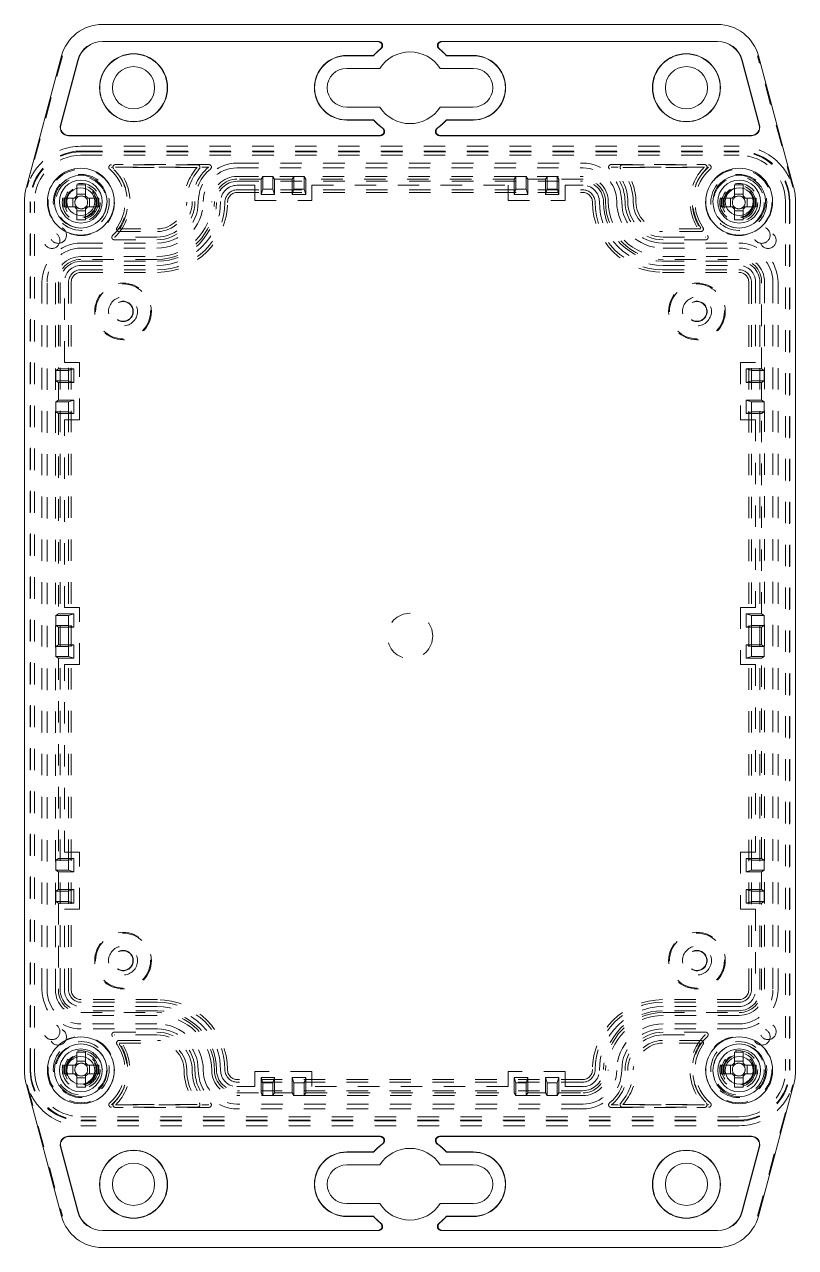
# Model space of a CAD drawing. Header units: inches. Extents: x 0.3 to 21.8, y 0.2 to 16.9.
# Drawn here: x 13.28 to 16.88, y 8.07 to 13.77 of the extents above; entities that cross this region are included whole.
import ezdxf

# ---------------------------------------------------------------- set-up
doc = ezdxf.new("R2010")
doc.units = ezdxf.units.IN
doc.header["$MEASUREMENT"] = 0
doc.linetypes.add('SLD-Dashed', pattern=[0.075, 0.05, -0.025])
doc.linetypes.add('SLD-Solid', pattern=[0])

msp = doc.modelspace()

# ---------------------------------------------------------------- linework, layer by layer
at = {"color": 7, "linetype": 'SLD-Solid', "lineweight": 15}
for p, q in [((13.6474, 13.7731), (16.5174, 13.7731)), ((13.6474, 13.6943), (14.9348, 13.6943)), ((14.9317, 13.6933), (13.6474, 13.6933)), ((15.23, 13.6943), (16.5174, 13.6943)), ((16.5174, 13.6933), (15.2331, 13.6933)), ((13.2931, 13.0145), (13.4572, 13.6272)), ((13.4521, 13.3039), (13.5333, 13.6068)), ((13.5343, 13.6065), (13.4531, 13.3036)), ((14.912, 13.6284), (14.7871, 13.6284)), ((14.7871, 13.6274), (14.9125, 13.6274)), ((14.912, 13.6284), (14.9125, 13.6274)), ((15.2528, 13.6284), (15.2523, 13.6274)), ((15.2523, 13.6274), (15.3777, 13.6274)), ((15.3777, 13.6284), (15.2528, 13.6284)), ((16.7117, 13.3036), (16.6305, 13.6065)), ((16.6315, 13.6068), (16.7127, 13.3039)), ((16.7076, 13.6272), (16.8717, 13.0145)), ((14.7871, 13.5683), (14.9417, 13.5683)), ((15.2231, 13.5683), (15.3777, 13.5683)), ((14.9417, 13.3872), (14.7871, 13.3872)), ((15.3777, 13.3872), (15.2231, 13.3872)), ((14.9125, 13.3282), (14.7871, 13.3282)), ((14.7871, 13.3272), (14.912, 13.3272)), ((14.912, 13.3272), (14.9125, 13.3282)), ((15.3777, 13.3282), (15.2523, 13.3282)), ((15.2528, 13.3272), (15.2523, 13.3282)), ((15.2528, 13.3272), (15.3777, 13.3272)), ((13.4901, 13.2554), (14.9412, 13.2554)), ((14.9445, 13.2543), (13.4901, 13.2543)), ((16.6747, 13.2543), (15.2203, 13.2543)), ((15.2236, 13.2554), (16.6747, 13.2554)), ((13.2841, 8.8945), (13.2841, 12.9465)), ((16.8807, 12.9465), (16.8807, 8.8945)), ((13.2931, 8.8265), (13.4572, 8.2139)), ((16.7076, 8.2139), (16.8717, 8.8265)), ((14.9445, 8.5867), (13.4901, 8.5867)), ((13.4901, 8.5857), (14.9412, 8.5857)), ((16.6747, 8.5867), (15.2203, 8.5867)), ((15.2236, 8.5857), (16.6747, 8.5857)), ((13.4521, 8.5371), (13.5333, 8.2342)), ((13.5343, 8.2345), (13.4531, 8.5374)), ((14.7871, 8.5139), (14.912, 8.5139)), ((14.9125, 8.5128), (14.7871, 8.5128)), ((14.912, 8.5139), (14.9125, 8.5128)), ((15.2528, 8.5139), (15.2523, 8.5128)), ((15.3777, 8.5128), (15.2523, 8.5128)), ((15.2528, 8.5139), (15.3777, 8.5139)), ((16.7117, 8.5374), (16.6305, 8.2345)), ((16.6315, 8.2342), (16.7127, 8.5371)), ((14.9417, 8.4538), (14.7871, 8.4538)), ((15.3777, 8.4538), (15.2231, 8.4538)), ((14.7871, 8.2727), (14.9417, 8.2727)), ((15.2231, 8.2727), (15.3777, 8.2727)), ((14.7871, 8.2136), (14.9125, 8.2136)), ((14.912, 8.2126), (14.7871, 8.2126)), ((14.912, 8.2126), (14.9125, 8.2136)), ((15.2523, 8.2136), (15.3777, 8.2136)), ((15.2528, 8.2126), (15.2523, 8.2136)), ((15.3777, 8.2126), (15.2528, 8.2126)), ((14.9317, 8.1477), (13.6474, 8.1477)), ((13.6474, 8.1467), (14.9348, 8.1467)), ((15.23, 8.1467), (16.5174, 8.1467)), ((16.5174, 8.1477), (15.2331, 8.1477)), ((13.6474, 8.068), (16.5174, 8.068))]:
    msp.add_line(p, q, dxfattribs=at)
at = {"color": 7, "linetype": 'SLD-Dashed', "lineweight": 0}
for p, q in [((13.4609, 13.6262), (13.2967, 13.0136)), ((16.8681, 13.0136), (16.7039, 13.6262)), ((13.5469, 13.2048), (16.6179, 13.2048)), ((13.5469, 13.1825), (16.6179, 13.1825)), ((13.5489, 13.179), (16.6159, 13.179)), ((13.5469, 13.1628), (16.6179, 13.1628)), ((14.2779, 13.1264), (15.8869, 13.1264)), ((14.0905, 13.119), (13.6895, 13.119)), ((13.691, 13.1064), (13.6895, 13.107)), ((14.0893, 13.1064), (13.691, 13.1064)), ((14.1442, 13.1195), (13.7086, 13.1195)), ((13.7108, 13.1068), (13.7086, 13.1077)), ((13.7108, 13.1068), (14.1417, 13.1068)), ((14.2754, 13.1039), (15.8894, 13.1039)), ((16.0206, 13.1195), (16.4562, 13.1195)), ((16.454, 13.1068), (16.0231, 13.1068)), ((16.0743, 13.119), (16.4753, 13.119)), ((16.0755, 13.1064), (16.4738, 13.1064)), ((16.454, 13.1068), (16.4562, 13.1077)), ((16.4738, 13.1064), (16.4753, 13.107)), ((13.5286, 13.0245), (13.5286, 12.9817)), ((13.5692, 13.0245), (13.5286, 13.0245)), ((13.5692, 13.0245), (13.5692, 12.9817)), ((14.2754, 13.0645), (15.8894, 13.0645)), ((14.3878, 13.0513), (14.2754, 13.0513)), ((14.2754, 13.0227), (14.3587, 13.0227)), ((14.2779, 13.0414), (15.8869, 13.0414)), ((14.3587, 13.0227), (14.3587, 12.9523)), ((14.3878, 13.0513), (14.3957, 13.0636)), ((14.3878, 13.0513), (14.3878, 12.9796)), ((14.3957, 13.0043), (14.3957, 13.0636)), ((14.3957, 13.0636), (14.4427, 13.0636)), ((14.4427, 13.0636), (14.4506, 13.0513)), ((14.4427, 13.0636), (14.4427, 13.0043)), ((14.5332, 13.0513), (14.4506, 13.0513)), ((14.4506, 12.9796), (14.4506, 13.0513)), ((14.5332, 13.0513), (14.5411, 13.0636)), ((14.5332, 13.0513), (14.5332, 12.9796)), ((14.5411, 13.0043), (14.5411, 13.0636)), ((14.5411, 13.0636), (14.5881, 13.0636)), ((14.5881, 13.0636), (14.596, 13.0513)), ((14.5881, 13.0636), (14.5881, 13.0043)), ((15.5688, 13.0513), (14.596, 13.0513)), ((14.596, 12.9796), (14.596, 13.0513)), ((14.6251, 12.9523), (14.6251, 13.0227)), ((14.6251, 13.0227), (15.5397, 13.0227)), ((15.5397, 13.0227), (15.5397, 12.9523)), ((15.5767, 13.0636), (15.5688, 13.0513)), ((15.5688, 12.9796), (15.5688, 13.0513)), ((15.5767, 13.0636), (15.5767, 13.0043)), ((15.6237, 13.0636), (15.5767, 13.0636)), ((15.6316, 13.0513), (15.6237, 13.0636)), ((15.6237, 13.0043), (15.6237, 13.0636)), ((15.7142, 13.0513), (15.6316, 13.0513)), ((15.6316, 13.0513), (15.6316, 12.9796)), ((15.7221, 13.0636), (15.7142, 13.0513)), ((15.7142, 12.9796), (15.7142, 13.0513)), ((15.7221, 13.0636), (15.7221, 13.0043)), ((15.7691, 13.0636), (15.7221, 13.0636)), ((15.777, 13.0513), (15.7691, 13.0636)), ((15.7691, 13.0043), (15.7691, 13.0636)), ((15.8894, 13.0513), (15.777, 13.0513)), ((15.777, 13.0513), (15.777, 12.9796)), ((15.8061, 12.9523), (15.8061, 13.0227)), ((15.8061, 13.0227), (15.8894, 13.0227)), ((16.5956, 13.0245), (16.5956, 12.9817)), ((16.6362, 13.0245), (16.5956, 13.0245)), ((16.6362, 13.0245), (16.6362, 12.9817)), ((13.4675, 12.9633), (13.5102, 12.9633)), ((13.4675, 12.9633), (13.4675, 12.9227)), ((13.5102, 12.9633), (13.5268, 12.9633)), ((13.5102, 12.9227), (13.5102, 12.9633)), ((13.5152, 12.9633), (13.5126, 12.9633)), ((13.5286, 12.9817), (13.5692, 12.9817)), ((13.5286, 12.9651), (13.5286, 12.9817)), ((13.5692, 12.9817), (13.5692, 12.9651)), ((13.571, 12.9633), (13.5876, 12.9633)), ((13.5852, 12.9633), (13.5826, 12.9633)), ((13.6303, 12.9633), (13.5876, 12.9633)), ((13.5876, 12.9633), (13.5876, 12.9227)), ((13.6303, 12.9227), (13.6303, 12.9633)), ((14.2779, 13.002), (15.8869, 13.002)), ((14.2779, 12.9898), (15.8869, 12.9898)), ((14.3587, 12.9523), (14.6251, 12.9523)), ((14.3878, 12.9796), (14.3957, 13.0043)), ((14.3878, 12.9796), (14.4506, 12.9796)), ((14.4427, 13.0043), (14.3957, 13.0043)), ((14.4506, 12.9796), (14.4427, 13.0043)), ((14.5332, 12.9796), (14.5411, 13.0043)), ((14.5332, 12.9796), (14.596, 12.9796)), ((14.5881, 13.0043), (14.5411, 13.0043)), ((14.596, 12.9796), (14.5881, 13.0043)), ((15.5397, 12.9523), (15.8061, 12.9523)), ((15.5688, 12.9796), (15.5767, 13.0043)), ((15.6316, 12.9796), (15.5688, 12.9796)), ((15.5767, 13.0043), (15.6237, 13.0043)), ((15.6316, 12.9796), (15.6237, 13.0043)), ((15.7142, 12.9796), (15.7221, 13.0043)), ((15.777, 12.9796), (15.7142, 12.9796)), ((15.7221, 13.0043), (15.7691, 13.0043)), ((15.777, 12.9796), (15.7691, 13.0043)), ((16.5345, 12.9633), (16.5772, 12.9633)), ((16.5345, 12.9633), (16.5345, 12.9227)), ((16.5772, 12.9633), (16.5938, 12.9633)), ((16.5772, 12.9227), (16.5772, 12.9633)), ((16.5822, 12.9633), (16.5796, 12.9633)), ((16.5956, 12.9817), (16.6362, 12.9817)), ((16.5956, 12.9651), (16.5956, 12.9817)), ((16.6362, 12.9817), (16.6362, 12.9651)), ((16.638, 12.9633), (16.6546, 12.9633)), ((16.6522, 12.9633), (16.6496, 12.9633)), ((16.6973, 12.9633), (16.6546, 12.9633)), ((16.6546, 12.9633), (16.6546, 12.9227)), ((16.6973, 12.9227), (16.6973, 12.9633)), ((13.3109, 8.8945), (13.3109, 12.9465)), ((13.3129, 8.898), (13.3129, 12.943)), ((13.3306, 8.8945), (13.3306, 12.9465)), ((13.4675, 12.9227), (13.5102, 12.9227)), ((13.5268, 12.9227), (13.5102, 12.9227)), ((13.5126, 12.9227), (13.5152, 12.9227)), ((13.5286, 12.9043), (13.5286, 12.9209)), ((13.5692, 12.9043), (13.5286, 12.9043)), ((13.5286, 12.8616), (13.5286, 12.9043)), ((13.5692, 12.9209), (13.5692, 12.9043)), ((13.5692, 12.8616), (13.5692, 12.9043)), ((13.5876, 12.9227), (13.571, 12.9227)), ((13.5826, 12.9227), (13.5852, 12.9227)), ((13.6303, 12.9227), (13.5876, 12.9227)), ((16.5345, 12.9227), (16.5772, 12.9227)), ((16.5938, 12.9227), (16.5772, 12.9227)), ((16.5796, 12.9227), (16.5822, 12.9227)), ((16.5956, 12.9043), (16.5956, 12.9209)), ((16.6362, 12.9043), (16.5956, 12.9043)), ((16.5956, 12.8616), (16.5956, 12.9043)), ((16.6362, 12.9209), (16.6362, 12.9043)), ((16.6362, 12.8616), (16.6362, 12.9043)), ((16.6546, 12.9227), (16.638, 12.9227)), ((16.6496, 12.9227), (16.6522, 12.9227)), ((16.6973, 12.9227), (16.6546, 12.9227)), ((16.8342, 12.9465), (16.8342, 8.8945)), ((16.8519, 12.943), (16.8519, 8.898)), ((16.8539, 12.9465), (16.8539, 8.8945)), ((13.5286, 12.8616), (13.5692, 12.8616)), ((16.5956, 12.8616), (16.6362, 12.8616)), ((13.9014, 12.7812), (13.7057, 12.7812)), ((13.7268, 12.8196), (13.7258, 12.819)), ((13.7258, 12.807), (13.9039, 12.807)), ((13.7268, 12.8196), (13.9039, 12.8196)), ((16.438, 12.8196), (16.2609, 12.8196)), ((16.439, 12.807), (16.2609, 12.807)), ((16.2634, 12.7812), (16.4591, 12.7812)), ((16.438, 12.8196), (16.439, 12.819)), ((13.5469, 12.7299), (13.9014, 12.7299)), ((13.5489, 12.7534), (13.9039, 12.7534)), ((13.7035, 12.7685), (13.9014, 12.7685)), ((16.2609, 12.7534), (16.6159, 12.7534)), ((16.4613, 12.7685), (16.2634, 12.7685)), ((16.2634, 12.7299), (16.6179, 12.7299)), ((13.5469, 12.6905), (13.9014, 12.6905)), ((13.9014, 12.6773), (13.5469, 12.6773)), ((13.5489, 12.6684), (13.9039, 12.6684)), ((16.2609, 12.6684), (16.6159, 12.6684)), ((16.2634, 12.6905), (16.6179, 12.6905)), ((16.6179, 12.6773), (16.2634, 12.6773)), ((13.5469, 12.6487), (13.9014, 12.6487)), ((13.5489, 12.629), (13.9039, 12.629)), ((13.5489, 12.6168), (13.9039, 12.6168)), ((16.2609, 12.629), (16.6159, 12.629)), ((16.2609, 12.6168), (16.6159, 12.6168)), ((16.2634, 12.6487), (16.6179, 12.6487)), ((13.3655, 9.271), (13.3655, 12.57)), ((13.3895, 9.2685), (13.3895, 12.5725)), ((13.4289, 9.2685), (13.4289, 12.5725)), ((13.4421, 12.5725), (13.4421, 12.1664)), ((13.4505, 9.271), (13.4505, 12.57)), ((13.4707, 12.1955), (13.4707, 12.5725)), ((13.4899, 9.271), (13.4899, 12.57)), ((13.5021, 9.271), (13.5021, 12.57)), ((16.6627, 12.57), (16.6627, 9.271)), ((16.6749, 12.57), (16.6749, 9.271)), ((16.6941, 12.5725), (16.6941, 12.1955)), ((16.7143, 12.57), (16.7143, 9.271)), ((16.7227, 12.1664), (16.7227, 12.5725)), ((16.7359, 12.5725), (16.7359, 9.2685)), ((16.7753, 12.5725), (16.7753, 9.2685)), ((16.7993, 12.57), (16.7993, 9.271)), ((13.4298, 12.1585), (13.4421, 12.1664)), ((13.4298, 12.1115), (13.4298, 12.1585)), ((13.4298, 12.1585), (13.4891, 12.1585)), ((13.5138, 12.1664), (13.4421, 12.1664)), ((13.5411, 12.1955), (13.4707, 12.1955)), ((13.5138, 12.1664), (13.4891, 12.1585)), ((13.4891, 12.1585), (13.4891, 12.1115)), ((13.5138, 12.1036), (13.5138, 12.1664)), ((13.5411, 11.929), (13.5411, 12.1955)), ((16.6941, 12.1955), (16.6237, 12.1955)), ((16.6237, 12.1955), (16.6237, 11.929)), ((16.651, 12.1664), (16.7227, 12.1664)), ((16.651, 12.1664), (16.6757, 12.1585)), ((16.651, 12.1036), (16.651, 12.1664)), ((16.6757, 12.1585), (16.6757, 12.1115)), ((16.735, 12.1585), (16.6757, 12.1585)), ((16.735, 12.1585), (16.7227, 12.1664)), ((16.735, 12.1115), (16.735, 12.1585)), ((13.4421, 12.1036), (13.4298, 12.1115)), ((13.4891, 12.1115), (13.4298, 12.1115)), ((13.4421, 12.1036), (13.5138, 12.1036)), ((13.4421, 12.1036), (13.4421, 12.0209)), ((13.5138, 12.1036), (13.4891, 12.1115)), ((16.651, 12.1036), (16.6757, 12.1115)), ((16.7227, 12.1036), (16.651, 12.1036)), ((16.6757, 12.1115), (16.735, 12.1115)), ((16.7227, 12.1036), (16.735, 12.1115)), ((16.7227, 12.0209), (16.7227, 12.1036)), ((13.4298, 12.013), (13.4421, 12.0209)), ((13.4298, 11.966), (13.4298, 12.013)), ((13.4298, 12.013), (13.4891, 12.013)), ((13.5138, 12.0209), (13.4421, 12.0209)), ((13.5138, 12.0209), (13.4891, 12.013)), ((13.4891, 12.013), (13.4891, 11.966)), ((13.5138, 11.9581), (13.5138, 12.0209)), ((16.651, 12.0209), (16.7227, 12.0209)), ((16.651, 12.0209), (16.6757, 12.013)), ((16.651, 11.9581), (16.651, 12.0209)), ((16.6757, 12.013), (16.6757, 11.966)), ((16.735, 12.013), (16.6757, 12.013)), ((16.735, 12.013), (16.7227, 12.0209)), ((16.735, 11.966), (16.735, 12.013)), ((13.4421, 11.9581), (13.4298, 11.966)), ((13.4891, 11.966), (13.4298, 11.966)), ((13.4421, 11.9581), (13.5138, 11.9581)), ((13.4421, 11.9581), (13.4421, 11.0246)), ((13.4707, 11.929), (13.5411, 11.929)), ((13.4707, 11.0537), (13.4707, 11.929)), ((13.5138, 11.9581), (13.4891, 11.966)), ((16.6237, 11.929), (16.6941, 11.929)), ((16.651, 11.9581), (16.6757, 11.966)), ((16.7227, 11.9581), (16.651, 11.9581)), ((16.6757, 11.966), (16.735, 11.966)), ((16.6941, 11.929), (16.6941, 11.0537)), ((16.7227, 11.9581), (16.735, 11.966)), ((16.7227, 11.0246), (16.7227, 11.9581)), ((13.4298, 11.0167), (13.4421, 11.0246)), ((13.4298, 10.9697), (13.4298, 11.0167)), ((13.4298, 11.0167), (13.4891, 11.0167)), ((13.5138, 11.0246), (13.4421, 11.0246)), ((13.5411, 11.0537), (13.4707, 11.0537)), ((13.5138, 11.0246), (13.4891, 11.0167)), ((13.4891, 11.0167), (13.4891, 10.9697)), ((13.5138, 10.9618), (13.5138, 11.0246)), ((13.5411, 10.7873), (13.5411, 11.0537)), ((16.6237, 11.0537), (16.6237, 10.7873)), ((16.6941, 11.0537), (16.6237, 11.0537)), ((16.651, 11.0246), (16.7227, 11.0246)), ((16.651, 10.9618), (16.651, 11.0246)), ((16.651, 11.0246), (16.6757, 11.0167)), ((16.6757, 11.0167), (16.6757, 10.9697)), ((16.735, 11.0167), (16.6757, 11.0167)), ((16.735, 11.0167), (16.7227, 11.0246)), ((16.735, 10.9697), (16.735, 11.0167)), ((13.4421, 10.9618), (13.4298, 10.9697)), ((13.4891, 10.9697), (13.4298, 10.9697)), ((13.4421, 10.9618), (13.5138, 10.9618)), ((13.4421, 10.9618), (13.4421, 10.8792)), ((13.5138, 10.9618), (13.4891, 10.9697)), ((16.651, 10.9618), (16.6757, 10.9697)), ((16.7227, 10.9618), (16.651, 10.9618)), ((16.6757, 10.9697), (16.735, 10.9697)), ((16.7227, 10.9618), (16.735, 10.9697)), ((16.7227, 10.8792), (16.7227, 10.9618)), ((13.4421, 10.8792), (13.4298, 10.8713)), ((13.4298, 10.8713), (13.4298, 10.8243)), ((13.4891, 10.8713), (13.4298, 10.8713)), ((13.4421, 10.8792), (13.5138, 10.8792)), ((13.5138, 10.8792), (13.4891, 10.8713)), ((13.4891, 10.8243), (13.4891, 10.8713)), ((13.5138, 10.8792), (13.5138, 10.8164)), ((16.7227, 10.8792), (16.651, 10.8792)), ((16.651, 10.8792), (16.651, 10.8164)), ((16.651, 10.8792), (16.6757, 10.8713)), ((16.6757, 10.8243), (16.6757, 10.8713)), ((16.6757, 10.8713), (16.735, 10.8713)), ((16.7227, 10.8792), (16.735, 10.8713)), ((16.735, 10.8713), (16.735, 10.8243)), ((13.4298, 10.8243), (13.4421, 10.8164)), ((13.4298, 10.8243), (13.4891, 10.8243)), ((13.5138, 10.8164), (13.4421, 10.8164)), ((13.4421, 10.8164), (13.4421, 9.8829)), ((13.4707, 9.912), (13.4707, 10.7873)), ((13.4707, 10.7873), (13.5411, 10.7873)), ((13.5138, 10.8164), (13.4891, 10.8243)), ((16.6237, 10.7873), (16.6941, 10.7873)), ((16.651, 10.8164), (16.6757, 10.8243)), ((16.651, 10.8164), (16.7227, 10.8164)), ((16.735, 10.8243), (16.6757, 10.8243)), ((16.6941, 10.7873), (16.6941, 9.912)), ((16.735, 10.8243), (16.7227, 10.8164)), ((16.7227, 9.8829), (16.7227, 10.8164)), ((13.4421, 9.8829), (13.4298, 9.875)), ((13.4298, 9.875), (13.4298, 9.828)), ((13.4891, 9.875), (13.4298, 9.875)), ((13.4421, 9.8829), (13.5138, 9.8829)), ((13.5411, 9.912), (13.4707, 9.912)), ((13.5138, 9.8829), (13.4891, 9.875)), ((13.4891, 9.828), (13.4891, 9.875)), ((13.5138, 9.8829), (13.5138, 9.8201)), ((13.5411, 9.6456), (13.5411, 9.912)), ((16.6941, 9.912), (16.6237, 9.912)), ((16.6237, 9.912), (16.6237, 9.6456)), ((16.7227, 9.8829), (16.651, 9.8829)), ((16.651, 9.8829), (16.651, 9.8201)), ((16.651, 9.8829), (16.6757, 9.875)), ((16.6757, 9.828), (16.6757, 9.875)), ((16.6757, 9.875), (16.735, 9.875)), ((16.7227, 9.8829), (16.735, 9.875)), ((16.735, 9.875), (16.735, 9.828)), ((13.4298, 9.828), (13.4421, 9.8201)), ((13.4298, 9.828), (13.4891, 9.828)), ((13.5138, 9.8201), (13.4421, 9.8201)), ((13.4421, 9.8201), (13.4421, 9.7375)), ((13.5138, 9.8201), (13.4891, 9.828)), ((16.651, 9.8201), (16.6757, 9.828)), ((16.651, 9.8201), (16.7227, 9.8201)), ((16.735, 9.828), (16.6757, 9.828)), ((16.735, 9.828), (16.7227, 9.8201)), ((16.7227, 9.7375), (16.7227, 9.8201)), ((13.4421, 9.7375), (13.4298, 9.7296)), ((13.4298, 9.7296), (13.4298, 9.6826)), ((13.4891, 9.7296), (13.4298, 9.7296)), ((13.4421, 9.7375), (13.5138, 9.7375)), ((13.5138, 9.7375), (13.4891, 9.7296)), ((13.4891, 9.6826), (13.4891, 9.7296)), ((13.5138, 9.7375), (13.5138, 9.6747)), ((16.7227, 9.7375), (16.651, 9.7375)), ((16.651, 9.7375), (16.651, 9.6747)), ((16.651, 9.7375), (16.6757, 9.7296)), ((16.6757, 9.6826), (16.6757, 9.7296)), ((16.6757, 9.7296), (16.735, 9.7296)), ((16.7227, 9.7375), (16.735, 9.7296)), ((16.735, 9.7296), (16.735, 9.6826)), ((13.4298, 9.6826), (13.4421, 9.6747)), ((13.4298, 9.6826), (13.4891, 9.6826)), ((13.5138, 9.6747), (13.4421, 9.6747)), ((13.4421, 9.6747), (13.4421, 9.2685)), ((13.4707, 9.2685), (13.4707, 9.6456)), ((13.4707, 9.6456), (13.5411, 9.6456)), ((13.5138, 9.6747), (13.4891, 9.6826)), ((16.6237, 9.6456), (16.6941, 9.6456)), ((16.651, 9.6747), (16.6757, 9.6826)), ((16.651, 9.6747), (16.7227, 9.6747)), ((16.735, 9.6826), (16.6757, 9.6826)), ((16.6941, 9.6456), (16.6941, 9.2685)), ((16.735, 9.6826), (16.7227, 9.6747)), ((16.7227, 9.2685), (16.7227, 9.6747)), ((13.9014, 9.1924), (13.5469, 9.1924)), ((13.9039, 9.2242), (13.5489, 9.2242)), ((13.9039, 9.212), (13.5489, 9.212)), ((16.6159, 9.2242), (16.2609, 9.2242)), ((16.6159, 9.212), (16.2609, 9.212)), ((16.6179, 9.1924), (16.2634, 9.1924)), ((13.5469, 9.1637), (13.9014, 9.1637)), ((13.9014, 9.1505), (13.5469, 9.1505)), ((13.9039, 9.1726), (13.5489, 9.1726)), ((16.6159, 9.1726), (16.2609, 9.1726)), ((16.2634, 9.1637), (16.6179, 9.1637)), ((16.6179, 9.1505), (16.2634, 9.1505)), ((13.9014, 9.1111), (13.5469, 9.1111)), ((13.9039, 9.0876), (13.5489, 9.0876)), ((13.7035, 9.0725), (13.9014, 9.0725)), ((16.6159, 9.0876), (16.2609, 9.0876)), ((16.6179, 9.1111), (16.2634, 9.1111)), ((16.4613, 9.0725), (16.2634, 9.0725)), ((13.9014, 9.0598), (13.7057, 9.0598)), ((13.7258, 9.034), (13.9039, 9.034)), ((13.7268, 9.0214), (13.7258, 9.022)), ((13.7268, 9.0214), (13.9039, 9.0214)), ((16.439, 9.034), (16.2609, 9.034)), ((16.438, 9.0214), (16.2609, 9.0214)), ((16.2634, 9.0598), (16.4591, 9.0598)), ((16.438, 9.0214), (16.439, 9.022)), ((13.5286, 8.9795), (13.5286, 8.9367)), ((13.5692, 8.9795), (13.5286, 8.9795)), ((13.5692, 8.9795), (13.5692, 8.9367)), ((16.5956, 8.9795), (16.5956, 8.9367)), ((16.6362, 8.9795), (16.5956, 8.9795)), ((16.6362, 8.9795), (16.6362, 8.9367)), ((13.4675, 8.9183), (13.5102, 8.9183)), ((13.4675, 8.9183), (13.4675, 8.8777)), ((13.5102, 8.9183), (13.5268, 8.9183)), ((13.5102, 8.8777), (13.5102, 8.9183)), ((13.5152, 8.9183), (13.5126, 8.9183)), ((13.5286, 8.9367), (13.5692, 8.9367)), ((13.5286, 8.9201), (13.5286, 8.9367)), ((13.5692, 8.9367), (13.5692, 8.9201)), ((13.571, 8.9183), (13.5876, 8.9183)), ((13.5852, 8.9183), (13.5826, 8.9183)), ((13.6303, 8.9183), (13.5876, 8.9183)), ((13.5876, 8.9183), (13.5876, 8.8777)), ((13.6303, 8.8777), (13.6303, 8.9183)), ((16.5345, 8.9183), (16.5772, 8.9183)), ((16.5345, 8.9183), (16.5345, 8.8777)), ((16.5772, 8.9183), (16.5938, 8.9183)), ((16.5772, 8.8777), (16.5772, 8.9183)), ((16.5822, 8.9183), (16.5796, 8.9183)), ((16.5956, 8.9367), (16.6362, 8.9367)), ((16.5956, 8.9201), (16.5956, 8.9367)), ((16.6362, 8.9367), (16.6362, 8.9201)), ((16.638, 8.9183), (16.6546, 8.9183)), ((16.6522, 8.9183), (16.6496, 8.9183)), ((16.6973, 8.9183), (16.6546, 8.9183)), ((16.6546, 8.9183), (16.6546, 8.8777)), ((16.6973, 8.8777), (16.6973, 8.9183)), ((13.4675, 8.8777), (13.5102, 8.8777)), ((13.5268, 8.8777), (13.5102, 8.8777)), ((13.5126, 8.8777), (13.5152, 8.8777)), ((13.5286, 8.8593), (13.5286, 8.8759)), ((13.5692, 8.8593), (13.5286, 8.8593)), ((13.5286, 8.8166), (13.5286, 8.8593)), ((13.5692, 8.8759), (13.5692, 8.8593)), ((13.5692, 8.8166), (13.5692, 8.8593)), ((13.5876, 8.8777), (13.571, 8.8777)), ((13.5826, 8.8777), (13.5852, 8.8777)), ((13.6303, 8.8777), (13.5876, 8.8777)), ((15.8869, 8.8512), (14.2779, 8.8512)), ((14.6251, 8.8887), (14.3587, 8.8887)), ((14.3587, 8.8887), (14.3587, 8.8184)), ((14.3878, 8.8614), (14.4506, 8.8614)), ((14.3878, 8.8614), (14.3957, 8.8368)), ((14.3878, 8.7897), (14.3878, 8.8614)), ((14.4506, 8.8614), (14.4427, 8.8368)), ((14.4506, 8.8614), (14.4506, 8.7897)), ((14.5332, 8.8614), (14.596, 8.8614)), ((14.5332, 8.8614), (14.5411, 8.8368)), ((14.5332, 8.7897), (14.5332, 8.8614)), ((14.596, 8.8614), (14.5881, 8.8368)), ((14.596, 8.8614), (14.596, 8.7897)), ((14.6251, 8.8184), (14.6251, 8.8887)), ((15.8061, 8.8887), (15.5397, 8.8887)), ((15.5397, 8.8887), (15.5397, 8.8184)), ((15.6316, 8.8614), (15.5688, 8.8614)), ((15.5688, 8.8614), (15.5767, 8.8368)), ((15.5688, 8.8614), (15.5688, 8.7897)), ((15.6316, 8.8614), (15.6237, 8.8368)), ((15.6316, 8.7897), (15.6316, 8.8614)), ((15.777, 8.8614), (15.7142, 8.8614)), ((15.7142, 8.8614), (15.7221, 8.8368)), ((15.7142, 8.8614), (15.7142, 8.7897)), ((15.777, 8.8614), (15.7691, 8.8368)), ((15.777, 8.7897), (15.777, 8.8614)), ((15.8061, 8.8184), (15.8061, 8.8887)), ((16.5345, 8.8777), (16.5772, 8.8777)), ((16.5938, 8.8777), (16.5772, 8.8777)), ((16.5796, 8.8777), (16.5822, 8.8777)), ((16.5956, 8.8593), (16.5956, 8.8759)), ((16.6362, 8.8593), (16.5956, 8.8593)), ((16.5956, 8.8166), (16.5956, 8.8593)), ((16.6362, 8.8759), (16.6362, 8.8593)), ((16.6362, 8.8166), (16.6362, 8.8593)), ((16.6546, 8.8777), (16.638, 8.8777)), ((16.6496, 8.8777), (16.6522, 8.8777)), ((16.6973, 8.8777), (16.6546, 8.8777)), ((13.2967, 8.8275), (13.4609, 8.2148)), ((13.5286, 8.8166), (13.5692, 8.8166)), ((14.3587, 8.8184), (14.2754, 8.8184)), ((14.2754, 8.7897), (14.3878, 8.7897)), ((15.8869, 8.839), (14.2779, 8.839)), ((15.8869, 8.7996), (14.2779, 8.7996)), ((14.3878, 8.7897), (14.3957, 8.7774)), ((14.3957, 8.8368), (14.3957, 8.7774)), ((14.4427, 8.8368), (14.3957, 8.8368)), ((14.4427, 8.7774), (14.4427, 8.8368)), ((14.4427, 8.7774), (14.4506, 8.7897)), ((14.4506, 8.7897), (14.5332, 8.7897)), ((14.5332, 8.7897), (14.5411, 8.7774)), ((14.5411, 8.8368), (14.5411, 8.7774)), ((14.5881, 8.8368), (14.5411, 8.8368)), ((14.5881, 8.7774), (14.5881, 8.8368)), ((14.5881, 8.7774), (14.596, 8.7897)), ((14.596, 8.7897), (15.5688, 8.7897)), ((15.5397, 8.8184), (14.6251, 8.8184)), ((15.5767, 8.7774), (15.5688, 8.7897)), ((15.5767, 8.7774), (15.5767, 8.8368)), ((15.5767, 8.8368), (15.6237, 8.8368)), ((15.6237, 8.8368), (15.6237, 8.7774)), ((15.6316, 8.7897), (15.6237, 8.7774)), ((15.6316, 8.7897), (15.7142, 8.7897)), ((15.7221, 8.7774), (15.7142, 8.7897)), ((15.7221, 8.7774), (15.7221, 8.8368)), ((15.7221, 8.8368), (15.7691, 8.8368)), ((15.7691, 8.8368), (15.7691, 8.7774)), ((15.777, 8.7897), (15.7691, 8.7774)), ((15.777, 8.7897), (15.8894, 8.7897)), ((15.8894, 8.8184), (15.8061, 8.8184)), ((16.5956, 8.8166), (16.6362, 8.8166)), ((16.7039, 8.2148), (16.8681, 8.8275)), ((13.691, 8.7346), (13.6895, 8.734)), ((14.0893, 8.7346), (13.691, 8.7346)), ((13.7108, 8.7342), (13.7086, 8.7333)), ((13.7108, 8.7342), (14.1417, 8.7342)), ((15.8894, 8.7765), (14.2754, 8.7765)), ((15.8894, 8.7371), (14.2754, 8.7371)), ((14.3957, 8.7774), (14.4427, 8.7774)), ((14.5411, 8.7774), (14.5881, 8.7774)), ((15.6237, 8.7774), (15.5767, 8.7774)), ((15.7691, 8.7774), (15.7221, 8.7774)), ((16.454, 8.7342), (16.0231, 8.7342)), ((16.0755, 8.7346), (16.4738, 8.7346)), ((16.454, 8.7342), (16.4562, 8.7333)), ((16.4738, 8.7346), (16.4753, 8.734)), ((16.6179, 8.6782), (13.5469, 8.6782)), ((14.0905, 8.722), (13.6895, 8.722)), ((14.1442, 8.7215), (13.7086, 8.7215)), ((15.8869, 8.7146), (14.2779, 8.7146)), ((16.0206, 8.7215), (16.4562, 8.7215)), ((16.0743, 8.722), (16.4753, 8.722)), ((16.6179, 8.6585), (13.5469, 8.6585)), ((16.6179, 8.6362), (13.5469, 8.6362)), ((16.6159, 8.662), (13.5489, 8.662))]:
    msp.add_line(p, q, dxfattribs=at)
at = {"color": 7, "linetype": 'SLD-Solid', "lineweight": 15}
for centre, radius in [((13.793, 13.4778), 0.1585), ((13.793, 13.4778), 0.1575), ((16.3718, 13.4778), 0.1585), ((16.3718, 13.4778), 0.1575), ((13.793, 13.4778), 0.0984), ((16.3718, 13.4778), 0.0984), ((13.5469, 12.9465), 0.156), ((13.5469, 12.9465), 0.123), ((16.6179, 12.9465), 0.156), ((16.6179, 12.9465), 0.123), ((13.5469, 12.9465), 0.1), ((13.5469, 12.9465), 0.065), ((16.6179, 12.9465), 0.1), ((16.6179, 12.9465), 0.065), ((13.5469, 8.8945), 0.156), ((13.5469, 8.8945), 0.123), ((16.6179, 8.8945), 0.156), ((16.6179, 8.8945), 0.123), ((13.5469, 8.8945), 0.1), ((13.5469, 8.8945), 0.065), ((16.6179, 8.8945), 0.1), ((16.6179, 8.8945), 0.065), ((13.793, 8.3632), 0.1585), ((13.793, 8.3632), 0.1575), ((16.3718, 8.3632), 0.1585), ((16.3718, 8.3632), 0.1575), ((13.793, 8.3632), 0.0984), ((16.3718, 8.3632), 0.0984)]:
    msp.add_circle(centre, radius, dxfattribs=at)
at = {"color": 7, "linetype": 'SLD-Dashed', "lineweight": 0}
for centre, radius in [((13.5489, 12.943), 0.155), ((13.5489, 12.943), 0.1305), ((16.6159, 12.943), 0.155), ((16.6159, 12.943), 0.1305), ((13.5489, 12.943), 0.1187), ((13.5489, 12.943), 0.0885), ((13.5489, 12.943), 0.0787), ((13.5489, 12.943), 0.0725), ((13.5489, 12.943), 0.0689), ((16.6159, 12.943), 0.1187), ((16.6159, 12.943), 0.0885), ((16.6159, 12.943), 0.0787), ((16.6159, 12.943), 0.0725), ((16.6159, 12.943), 0.0689), ((13.4121, 12.7658), 0.0375), ((13.4414, 12.7905), 0.0385), ((16.7234, 12.7905), 0.0385), ((16.7527, 12.7658), 0.0375), ((13.744, 12.4345), 0.1321), ((13.744, 12.4345), 0.128), ((16.4208, 12.4345), 0.1321), ((16.4208, 12.4345), 0.128), ((13.744, 12.4345), 0.0675), ((16.4208, 12.4345), 0.0675), ((13.744, 12.4345), 0.0475), ((13.744, 12.4345), 0.0461), ((16.4208, 12.4345), 0.0475), ((16.4208, 12.4345), 0.0461), ((15.0824, 10.9205), 0.106), ((13.744, 9.4065), 0.1321), ((13.744, 9.4065), 0.128), ((16.4208, 9.4065), 0.1321), ((16.4208, 9.4065), 0.128), ((13.744, 9.4065), 0.0675), ((16.4208, 9.4065), 0.0675), ((13.744, 9.4065), 0.0475), ((13.744, 9.4065), 0.0461), ((16.4208, 9.4065), 0.0475), ((16.4208, 9.4065), 0.0461), ((13.4121, 9.0752), 0.0375), ((13.4414, 9.0505), 0.0385), ((16.7234, 9.0505), 0.0385), ((16.7527, 9.0752), 0.0375), ((13.5489, 8.898), 0.155), ((13.5489, 8.898), 0.1305), ((13.5489, 8.898), 0.1187), ((16.6159, 8.898), 0.155), ((16.6159, 8.898), 0.1305), ((16.6159, 8.898), 0.1187), ((13.5489, 8.898), 0.0885), ((13.5489, 8.898), 0.0787), ((13.5489, 8.898), 0.0725), ((13.5489, 8.898), 0.0689), ((16.6159, 8.898), 0.0885), ((16.6159, 8.898), 0.0787), ((16.6159, 8.898), 0.0725), ((16.6159, 8.898), 0.0689)]:
    msp.add_circle(centre, radius, dxfattribs=at)
at = {"color": 7, "linetype": 'SLD-Solid', "lineweight": 15}
for centre, radius, start, end in [((13.6474, 13.5762), 0.1969, 90, 165), ((16.5174, 13.5762), 0.1969, 15, 90), ((13.6474, 13.5762), 0.1181, 90, 165), ((13.6474, 13.5762), 0.1171, 90, 165), ((16.5174, 13.5762), 0.1181, 15, 90), ((16.5174, 13.5762), 0.1171, 15, 90), ((15.0824, 13.4778), 0.2274, 127.5805, 138.5163), ((15.0824, 13.4778), 0.2264, 126.8694, 138.6338), ((15.0824, 13.4778), 0.1673, 32.7638, 147.2362), ((15.0824, 13.4778), 0.2264, 41.3662, 53.1306), ((15.0824, 13.4778), 0.2274, 41.4837, 52.4195), ((14.7871, 13.4778), 0.1506, 90, 270), ((14.7871, 13.4778), 0.1496, 90, 270), ((15.3777, 13.4778), 0.1506, 270, 90), ((15.3777, 13.4778), 0.1496, 270, 90), ((14.7871, 13.4778), 0.0906, 90, 270), ((15.3777, 13.4778), 0.0906, 270, 90), ((15.0824, 13.4778), 0.1673, 212.7638, 327.2362), ((13.4901, 13.2937), 0.0394, 165, 270), ((13.4901, 13.2937), 0.0383, 165, 270), ((15.0824, 13.4778), 0.2274, 221.4837, 235.1388), ((15.0824, 13.4778), 0.2264, 221.3662, 235.9108), ((15.0824, 13.4778), 0.2264, 304.0892, 318.6338), ((15.0824, 13.4778), 0.2274, 304.8612, 318.5163), ((16.6747, 13.2937), 0.0394, 270, 15), ((16.6747, 13.2937), 0.0383, 270, 15), ((13.5469, 12.9465), 0.2628, 165, 180), ((16.6179, 12.9465), 0.2628, 0, 15), ((13.5469, 8.8945), 0.2628, 180, 195), ((16.6179, 8.8945), 0.2628, 345, 0), ((13.4901, 8.5473), 0.0394, 90, 195), ((13.4901, 8.5473), 0.0383, 90, 195), ((16.6747, 8.5473), 0.0394, 345, 90), ((16.6747, 8.5473), 0.0383, 345, 90), ((14.7871, 8.3632), 0.1506, 90, 270), ((14.7871, 8.3632), 0.1496, 90, 270), ((15.0824, 8.3632), 0.2274, 124.8612, 138.5163), ((15.0824, 8.3632), 0.2264, 124.0892, 138.6338), ((15.0824, 8.3632), 0.1673, 32.7638, 147.2362), ((15.0824, 8.3632), 0.2264, 41.3662, 55.9108), ((15.0824, 8.3632), 0.2274, 41.4837, 55.1388), ((15.3777, 8.3632), 0.1506, 270, 90), ((15.3777, 8.3632), 0.1496, 270, 90), ((14.7871, 8.3632), 0.0906, 90, 270), ((15.3777, 8.3632), 0.0906, 270, 90), ((15.0824, 8.3632), 0.1673, 212.7638, 327.2362), ((13.6474, 8.2648), 0.1181, 195, 270), ((13.6474, 8.2648), 0.1171, 195, 270), ((16.5174, 8.2648), 0.1171, 270, 345), ((16.5174, 8.2648), 0.1181, 270, 345), ((13.6474, 8.2648), 0.1969, 195, 270), ((15.0824, 8.3632), 0.2274, 221.4837, 232.4195), ((15.0824, 8.3632), 0.2264, 221.3662, 233.1306), ((15.0824, 8.3632), 0.2264, 306.8694, 318.6338), ((15.0824, 8.3632), 0.2274, 307.5805, 318.5163), ((16.5174, 8.2648), 0.1969, 270, 345)]:
    msp.add_arc(centre, radius, start, end, dxfattribs=at)
at = {"color": 7, "linetype": 'SLD-Dashed', "lineweight": 0}
for centre, radius, start, end in [((13.5469, 12.9465), 0.236, 90, 180), ((13.5489, 12.943), 0.236, 90, 180), ((13.5469, 12.9465), 0.2583, 90, 133.2375), ((16.6159, 12.943), 0.236, 0, 90), ((16.6179, 12.9465), 0.2583, 46.7625, 90), ((16.6179, 12.9465), 0.236, 0, 90), ((13.5469, 12.9465), 0.2163, 90, 180), ((14.2779, 12.943), 0.1834, 90, 179.8468), ((15.8869, 12.943), 0.1834, 0.1532, 90), ((16.6179, 12.9465), 0.2163, 0, 90), ((13.6895, 13.107), 0.012, 90, 229.3989), ((13.5489, 12.943), 0.204, 324.9652, 49.3989), ((13.5489, 12.943), 0.2166, 325.2524, 48.996), ((13.5469, 12.9465), 0.2165, 313.2983, 44.9048), ((13.7086, 13.1077), 0.0118, 90, 224.9048), ((13.5469, 12.9465), 0.2292, 313.8527, 44.3746), ((14.2779, 12.943), 0.2496, 139.0899, 179.8468), ((14.2779, 12.943), 0.237, 138.8042, 179.8468), ((14.2754, 12.9465), 0.2087, 129.811, 180), ((14.2754, 12.9465), 0.196, 129.1324, 180), ((14.0905, 13.107), 0.012, 318.8042, 90), ((14.2754, 12.9465), 0.1574, 90, 180), ((14.1442, 13.1077), 0.0118, 309.1324, 90), ((15.8894, 12.9465), 0.1574, 0, 90), ((16.0206, 13.1077), 0.0118, 90, 230.8676), ((15.8894, 12.9465), 0.196, 0, 50.8676), ((15.8894, 12.9465), 0.2087, 0, 50.189), ((16.0743, 13.107), 0.012, 90, 221.1958), ((15.8869, 12.943), 0.237, 0.1532, 41.1958), ((15.8869, 12.943), 0.2496, 0.1532, 40.9101), ((16.6179, 12.9465), 0.2292, 135.6254, 226.1473), ((16.6159, 12.943), 0.2166, 131.004, 214.7476), ((16.6179, 12.9465), 0.2165, 135.0952, 226.7017), ((16.6159, 12.943), 0.204, 130.6011, 215.0348), ((16.4562, 13.1077), 0.0118, 315.0952, 90), ((16.4753, 13.107), 0.012, 310.6011, 90), ((14.2754, 12.9465), 0.118, 90, 180), ((14.2754, 12.9465), 0.1048, 90, 180), ((14.2779, 12.943), 0.0984, 90, 179.8468), ((14.2754, 12.9465), 0.0762, 90, 180), ((15.8869, 12.943), 0.0984, 0.1532, 90), ((15.8894, 12.9465), 0.118, 0, 90), ((15.8894, 12.9465), 0.1048, 0, 90), ((15.8894, 12.9465), 0.0762, 0, 90), ((13.5489, 12.943), 0.0365, 123.7903, 146.2097), ((13.5489, 12.943), 0.03, 137.5052, 222.4948), ((13.5489, 12.943), 0.03, 132.4948, 137.5052), ((13.5489, 12.943), 0.03, 47.5052, 132.4948), ((13.5489, 12.943), 0.0365, 33.7903, 56.2097), ((13.5489, 12.943), 0.03, 42.4948, 47.5052), ((13.5489, 12.943), 0.03, 317.5052, 42.4948), ((14.2779, 12.943), 0.059, 90, 179.8468), ((14.2779, 12.943), 0.0468, 90, 179.8468), ((15.8869, 12.943), 0.059, 0.1532, 90), ((15.8869, 12.943), 0.0468, 0.1532, 90), ((16.6159, 12.943), 0.0365, 123.7903, 146.2097), ((16.6159, 12.943), 0.03, 137.5052, 222.4948), ((16.6159, 12.943), 0.03, 132.4948, 137.5052), ((16.6159, 12.943), 0.03, 47.5052, 132.4948), ((16.6159, 12.943), 0.0365, 33.7903, 56.2097), ((16.6159, 12.943), 0.03, 42.4948, 47.5052), ((16.6159, 12.943), 0.03, 317.5052, 42.4948), ((13.5489, 12.943), 0.0365, 213.7903, 236.2097), ((13.5489, 12.943), 0.03, 222.4948, 227.5052), ((13.5489, 12.943), 0.03, 227.5052, 312.4948), ((13.5489, 12.943), 0.03, 312.4948, 317.5052), ((13.5489, 12.943), 0.0365, 303.7903, 326.2097), ((13.9014, 12.9465), 0.2978, 270, 0), ((13.9014, 12.9465), 0.2692, 270, 0), ((13.9014, 12.9465), 0.1653, 270, 0), ((13.9014, 12.9465), 0.178, 270, 0), ((13.9014, 12.9465), 0.2166, 270, 0), ((13.9014, 12.9465), 0.256, 270, 0), ((13.9039, 12.944), 0.1244, 270, 359.8468), ((13.9039, 12.944), 0.137, 270, 359.8468), ((13.9039, 12.944), 0.1906, 270, 359.8468), ((13.9039, 12.944), 0.2756, 270, 359.8468), ((13.9039, 12.944), 0.315, 270, 359.8468), ((13.9039, 12.944), 0.3272, 270, 359.8468), ((16.2609, 12.944), 0.3272, 180.1532, 270), ((16.2609, 12.944), 0.315, 180.1532, 270), ((16.2634, 12.9465), 0.2978, 180, 270), ((16.2609, 12.944), 0.2756, 180.1532, 270), ((16.2634, 12.9465), 0.2692, 180, 270), ((16.2634, 12.9465), 0.256, 180, 270), ((16.2634, 12.9465), 0.2166, 180, 270), ((16.2609, 12.944), 0.1906, 180.1532, 270), ((16.2634, 12.9465), 0.178, 180, 270), ((16.2634, 12.9465), 0.1653, 180, 270), ((16.2609, 12.944), 0.137, 180.1532, 270), ((16.2609, 12.944), 0.1244, 180.1532, 270), ((16.6159, 12.943), 0.0365, 213.7903, 236.2097), ((16.6159, 12.943), 0.03, 222.4948, 227.5052), ((16.6159, 12.943), 0.03, 227.5052, 312.4948), ((16.6159, 12.943), 0.03, 312.4948, 317.5052), ((16.6159, 12.943), 0.0365, 303.7903, 326.2097), ((13.7035, 12.7803), 0.0118, 133.2983, 270), ((13.7258, 12.819), 0.012, 144.9652, 270), ((16.439, 12.819), 0.012, 270, 35.0348), ((16.4613, 12.7803), 0.0118, 270, 46.7017), ((13.5489, 12.57), 0.1834, 90, 180), ((13.5469, 12.5725), 0.1574, 90, 180), ((16.6159, 12.57), 0.1834, 0, 90), ((16.6179, 12.5725), 0.1574, 0, 90), ((13.5469, 12.5725), 0.118, 90, 180), ((13.5469, 12.5725), 0.1048, 90, 180), ((13.5489, 12.57), 0.0984, 90, 180), ((16.6159, 12.57), 0.0984, 0, 90), ((16.6179, 12.5725), 0.118, 0, 90), ((16.6179, 12.5725), 0.1048, 0, 90), ((13.5469, 12.5725), 0.0762, 90, 180), ((13.5489, 12.57), 0.059, 90, 180), ((13.5489, 12.57), 0.0468, 90, 180), ((16.6159, 12.57), 0.059, 0, 90), ((16.6159, 12.57), 0.0468, 0, 90), ((16.6179, 12.5725), 0.0762, 0, 90), ((13.5489, 9.271), 0.1834, 180, 270), ((13.5469, 9.2685), 0.1574, 180, 270), ((13.5469, 9.2685), 0.118, 180, 270), ((13.5469, 9.2685), 0.1048, 180, 270), ((13.5489, 9.271), 0.0984, 180, 270), ((13.5469, 9.2685), 0.0762, 180, 270), ((13.5489, 9.271), 0.059, 180, 270), ((13.5489, 9.271), 0.0468, 180, 270), ((16.6159, 9.271), 0.1834, 270, 0), ((16.6159, 9.271), 0.059, 270, 0), ((16.6159, 9.271), 0.0984, 270, 0), ((16.6159, 9.271), 0.0468, 270, 0), ((16.6179, 9.2685), 0.0762, 270, 0), ((16.6179, 9.2685), 0.1048, 270, 0), ((16.6179, 9.2685), 0.1574, 270, 0), ((16.6179, 9.2685), 0.118, 270, 0), ((13.9014, 8.8945), 0.2978, 0, 90), ((13.9039, 8.897), 0.3272, 0.1532, 90), ((13.9039, 8.897), 0.315, 0.1532, 90), ((16.2609, 8.897), 0.3272, 90, 179.8468), ((16.2609, 8.897), 0.315, 90, 179.8468), ((16.2634, 8.8945), 0.2978, 90, 180), ((13.9014, 8.8945), 0.2692, 0, 90), ((13.9014, 8.8945), 0.256, 0, 90), ((13.9039, 8.897), 0.2756, 0.1532, 90), ((16.2609, 8.897), 0.2756, 90, 179.8468), ((16.2634, 8.8945), 0.2692, 90, 180), ((16.2634, 8.8945), 0.256, 90, 180), ((13.7035, 9.0607), 0.0118, 90, 226.7017), ((13.9014, 8.8945), 0.2166, 0, 90), ((13.9014, 8.8945), 0.178, 0, 90), ((13.9039, 8.897), 0.1906, 0.1532, 90), ((16.2634, 8.8945), 0.2166, 90, 180), ((16.2609, 8.897), 0.1906, 90, 179.8468), ((16.2634, 8.8945), 0.178, 90, 180), ((16.4613, 9.0607), 0.0118, 313.2983, 90), ((13.5489, 8.898), 0.204, 310.6011, 35.0348), ((13.5489, 8.898), 0.2166, 311.004, 34.7476), ((13.5469, 8.8945), 0.2165, 315.0952, 46.7017), ((13.5469, 8.8945), 0.2292, 315.6254, 46.1473), ((13.7258, 9.022), 0.012, 90, 215.0348), ((13.9014, 8.8945), 0.1653, 0, 90), ((13.9039, 8.897), 0.137, 0.1532, 90), ((13.9039, 8.897), 0.1244, 0.1532, 90), ((16.2634, 8.8945), 0.1653, 90, 180), ((16.2609, 8.897), 0.137, 90, 179.8468), ((16.2609, 8.897), 0.1244, 90, 179.8468), ((16.6179, 8.8945), 0.2292, 133.8527, 224.3746), ((16.6159, 8.898), 0.2166, 145.2524, 228.996), ((16.6179, 8.8945), 0.2165, 133.2983, 224.9048), ((16.6159, 8.898), 0.204, 144.9652, 229.3989), ((16.439, 9.022), 0.012, 324.9652, 90), ((13.5489, 8.898), 0.0365, 123.7903, 146.2097), ((13.5489, 8.898), 0.03, 137.5052, 222.4948), ((13.5489, 8.898), 0.03, 132.4948, 137.5052), ((13.5489, 8.898), 0.03, 47.5052, 132.4948), ((13.5489, 8.898), 0.0365, 33.7903, 56.2097), ((13.5489, 8.898), 0.03, 42.4948, 47.5052), ((13.5489, 8.898), 0.03, 317.5052, 42.4948), ((16.6159, 8.898), 0.0365, 123.7903, 146.2097), ((16.6159, 8.898), 0.03, 137.5052, 222.4948), ((16.6159, 8.898), 0.03, 132.4948, 137.5052), ((16.6159, 8.898), 0.03, 47.5052, 132.4948), ((16.6159, 8.898), 0.0365, 33.7903, 56.2097), ((16.6159, 8.898), 0.03, 42.4948, 47.5052), ((16.6159, 8.898), 0.03, 317.5052, 42.4948), ((13.5469, 8.8945), 0.236, 180, 270), ((13.5489, 8.898), 0.236, 180, 270), ((13.5469, 8.8945), 0.2163, 180, 270), ((13.5489, 8.898), 0.0365, 213.7903, 236.2097), ((13.5489, 8.898), 0.03, 222.4948, 227.5052), ((13.5489, 8.898), 0.03, 227.5052, 312.4948), ((13.5489, 8.898), 0.03, 312.4948, 317.5052), ((13.5489, 8.898), 0.0365, 303.7903, 326.2097), ((14.2779, 8.898), 0.2496, 180.1532, 220.9101), ((14.2779, 8.898), 0.237, 180.1532, 221.1958), ((14.2754, 8.8945), 0.2087, 180, 230.189), ((14.2754, 8.8945), 0.196, 180, 230.8676), ((14.2779, 8.898), 0.1834, 180.1532, 270), ((14.2754, 8.8945), 0.1574, 180, 270), ((14.2754, 8.8945), 0.118, 180, 270), ((14.2754, 8.8945), 0.1048, 180, 270), ((14.2779, 8.898), 0.0984, 180.1532, 270), ((14.2754, 8.8945), 0.0762, 180, 270), ((14.2779, 8.898), 0.059, 180.1532, 270), ((14.2779, 8.898), 0.0468, 180.1532, 270), ((15.8869, 8.898), 0.059, 270, 359.8468), ((15.8869, 8.898), 0.0468, 270, 359.8468), ((15.8869, 8.898), 0.0984, 270, 359.8468), ((15.8869, 8.898), 0.1834, 270, 359.8468), ((15.8894, 8.8945), 0.0762, 270, 360), ((15.8894, 8.8945), 0.1048, 270, 360), ((15.8894, 8.8945), 0.1574, 270, 0), ((15.8894, 8.8945), 0.118, 270, 360), ((15.8894, 8.8945), 0.196, 309.1324, 0), ((15.8894, 8.8945), 0.2087, 309.811, 0), ((15.8869, 8.898), 0.237, 318.8042, 359.8468), ((15.8869, 8.898), 0.2496, 319.0899, 359.8468), ((16.6159, 8.898), 0.0365, 213.7903, 236.2097), ((16.6159, 8.898), 0.03, 222.4948, 227.5052), ((16.6159, 8.898), 0.03, 227.5052, 312.4948), ((16.6159, 8.898), 0.236, 270, 0), ((16.6179, 8.8945), 0.236, 270, 0), ((16.6179, 8.8945), 0.2163, 270, 0), ((16.6159, 8.898), 0.03, 312.4948, 317.5052), ((16.6159, 8.898), 0.0365, 303.7903, 326.2097), ((13.6895, 8.734), 0.012, 130.6011, 270), ((13.7086, 8.7333), 0.0118, 135.0952, 270), ((14.0905, 8.734), 0.012, 270, 41.1958), ((14.1442, 8.7333), 0.0118, 270, 50.8676), ((16.0206, 8.7333), 0.0118, 129.1324, 270), ((16.0743, 8.734), 0.012, 138.8042, 270), ((16.4562, 8.7333), 0.0118, 270, 44.9048), ((16.4753, 8.734), 0.012, 270, 49.3989), ((13.5469, 8.8945), 0.2583, 226.7625, 270), ((16.6179, 8.8945), 0.2583, 270, 313.2375)]:
    msp.add_arc(centre, radius, start, end, dxfattribs=at)
at = {"color": 7, "linetype": 'SLD-Solid', "lineweight": 15}
for points in [[(14.9437, 13.658), (14.947, 13.6605), (14.9494, 13.664), (14.9517, 13.6718), (14.9517, 13.6761), (14.949, 13.6838), (14.9465, 13.6872), (14.9399, 13.692), (14.9358, 13.6933), (14.9317, 13.6933)], [(14.9348, 13.6943), (14.9389, 13.6943), (14.9429, 13.693), (14.9496, 13.6882), (14.9521, 13.6848), (14.9547, 13.677), (14.9548, 13.6727), (14.9523, 13.6649), (14.9499, 13.6614), (14.9466, 13.6589)], [(15.2182, 13.6589), (15.2149, 13.6614), (15.2125, 13.6648), (15.21, 13.6727), (15.2101, 13.677), (15.2126, 13.6847), (15.2152, 13.6882), (15.2218, 13.693), (15.2259, 13.6943), (15.23, 13.6943)], [(15.2331, 13.6933), (15.229, 13.6933), (15.225, 13.692), (15.2183, 13.6872), (15.2158, 13.6838), (15.2132, 13.6761), (15.2131, 13.6718), (15.2154, 13.664), (15.2178, 13.6605), (15.2211, 13.658)], [(14.9412, 13.2554), (14.9454, 13.2554), (14.9494, 13.2567), (14.9562, 13.2616), (14.9587, 13.2652), (14.9612, 13.2731), (14.9611, 13.2775), (14.9585, 13.2853), (14.9559, 13.2888), (14.9524, 13.2912)], [(14.9555, 13.2903), (14.959, 13.2879), (14.9617, 13.2845), (14.9644, 13.2766), (14.9645, 13.2722), (14.9621, 13.2643), (14.9596, 13.2607), (14.9529, 13.2557), (14.9487, 13.2543), (14.9445, 13.2543)], [(15.2203, 13.2543), (15.2161, 13.2543), (15.212, 13.2557), (15.2052, 13.2607), (15.2027, 13.2642), (15.2003, 13.2722), (15.2004, 13.2766), (15.2031, 13.2845), (15.2058, 13.2879), (15.2093, 13.2903)], [(15.2124, 13.2912), (15.2089, 13.2888), (15.2064, 13.2854), (15.2037, 13.2775), (15.2036, 13.2731), (15.2061, 13.2652), (15.2086, 13.2616), (15.2153, 13.2567), (15.2194, 13.2554), (15.2236, 13.2554)], [(14.9524, 8.5498), (14.9559, 8.5522), (14.9584, 8.5557), (14.9611, 8.5636), (14.9612, 8.5679), (14.9587, 8.5758), (14.9562, 8.5794), (14.9495, 8.5843), (14.9454, 8.5857), (14.9412, 8.5857)], [(14.9445, 8.5867), (14.9487, 8.5867), (14.9528, 8.5853), (14.9596, 8.5804), (14.9621, 8.5768), (14.9645, 8.5688), (14.9644, 8.5644), (14.9617, 8.5566), (14.959, 8.5531), (14.9555, 8.5507)], [(15.2093, 8.5507), (15.2058, 8.5531), (15.2032, 8.5565), (15.2004, 8.5644), (15.2003, 8.5688), (15.2027, 8.5768), (15.2052, 8.5804), (15.2119, 8.5853), (15.2161, 8.5867), (15.2203, 8.5867)], [(15.2236, 8.5857), (15.2194, 8.5857), (15.2154, 8.5843), (15.2086, 8.5794), (15.2061, 8.5759), (15.2036, 8.5679), (15.2037, 8.5636), (15.2063, 8.5557), (15.2089, 8.5522), (15.2124, 8.5498)], [(14.9317, 8.1477), (14.9358, 8.1477), (14.9398, 8.149), (14.9465, 8.1538), (14.949, 8.1572), (14.9516, 8.1649), (14.9517, 8.1692), (14.9494, 8.177), (14.947, 8.1805), (14.9437, 8.183)], [(14.9466, 8.1821), (14.9499, 8.1797), (14.9523, 8.1762), (14.9548, 8.1684), (14.9547, 8.1641), (14.9522, 8.1563), (14.9496, 8.1528), (14.943, 8.148), (14.9389, 8.1467), (14.9348, 8.1467)], [(15.23, 8.1467), (15.2259, 8.1467), (15.2219, 8.148), (15.2152, 8.1528), (15.2127, 8.1563), (15.2101, 8.164), (15.21, 8.1683), (15.2125, 8.1761), (15.2149, 8.1797), (15.2182, 8.1821)], [(15.2211, 8.183), (15.2178, 8.1805), (15.2154, 8.177), (15.2131, 8.1692), (15.2131, 8.1649), (15.2158, 8.1572), (15.2183, 8.1538), (15.2249, 8.1491), (15.229, 8.1477), (15.2331, 8.1477)]]:
    msp.add_open_spline(points, degree=3, knots=[0, 0, 0, 0, 0.25, 0.25, 0.5, 0.5, 0.75, 0.75, 1, 1, 1, 1], dxfattribs=at)
at = {"color": 7, "linetype": 'SLD-Dashed', "lineweight": 0}
for points in [[(13.3699, 13.1347), (13.3608, 13.1261), (13.3524, 13.117), (13.3371, 13.098), (13.3302, 13.0879), (13.3181, 13.0676), (13.3128, 13.0572), (13.3059, 13.0411), (13.3038, 13.0357), (13.3, 13.0247), (13.2983, 13.0191), (13.2967, 13.0136)], [(16.7949, 13.1347), (16.804, 13.1261), (16.8124, 13.117), (16.8277, 13.098), (16.8346, 13.0879), (16.8467, 13.0676), (16.852, 13.0572), (16.8589, 13.0411), (16.861, 13.0357), (16.8648, 13.0247), (16.8665, 13.0191), (16.8681, 13.0136)], [(13.3699, 8.7063), (13.3608, 8.7149), (13.3524, 8.724), (13.3371, 8.7431), (13.3302, 8.7531), (13.3181, 8.7734), (13.3128, 8.7839), (13.3059, 8.7999), (13.3038, 8.8053), (13.3, 8.8163), (13.2983, 8.8219), (13.2967, 8.8275)], [(16.7949, 8.7063), (16.804, 8.7149), (16.8124, 8.724), (16.8277, 8.7431), (16.8346, 8.7531), (16.8467, 8.7734), (16.852, 8.7839), (16.8589, 8.7999), (16.861, 8.8053), (16.8648, 8.8163), (16.8665, 8.8219), (16.8681, 8.8275)]]:
    msp.add_open_spline(points, degree=3, knots=[0, 0, 0, 0, 0.25, 0.25, 0.5, 0.5, 0.75, 0.75, 0.875, 0.875, 1, 1, 1, 1], dxfattribs=at)
for points in [[(14.1417, 13.1068), (14.1426, 13.1071), (14.1434, 13.1074), (14.1442, 13.1077)], [(16.0231, 13.1068), (16.0222, 13.1071), (16.0214, 13.1074), (16.0206, 13.1077)], [(13.7057, 12.7812), (13.705, 12.7809), (13.7042, 12.7806), (13.7035, 12.7803)], [(16.4591, 12.7812), (16.4598, 12.7809), (16.4606, 12.7806), (16.4613, 12.7803)], [(13.7057, 9.0598), (13.705, 9.0601), (13.7042, 9.0604), (13.7035, 9.0607)], [(16.4591, 9.0598), (16.4598, 9.0601), (16.4606, 9.0604), (16.4613, 9.0607)], [(14.1417, 8.7342), (14.1426, 8.7339), (14.1434, 8.7336), (14.1442, 8.7333)], [(16.0231, 8.7342), (16.0222, 8.7339), (16.0214, 8.7336), (16.0206, 8.7333)]]:
    msp.add_open_spline(points, degree=3, dxfattribs=at)

doc.saveas('drawing.dxf')
